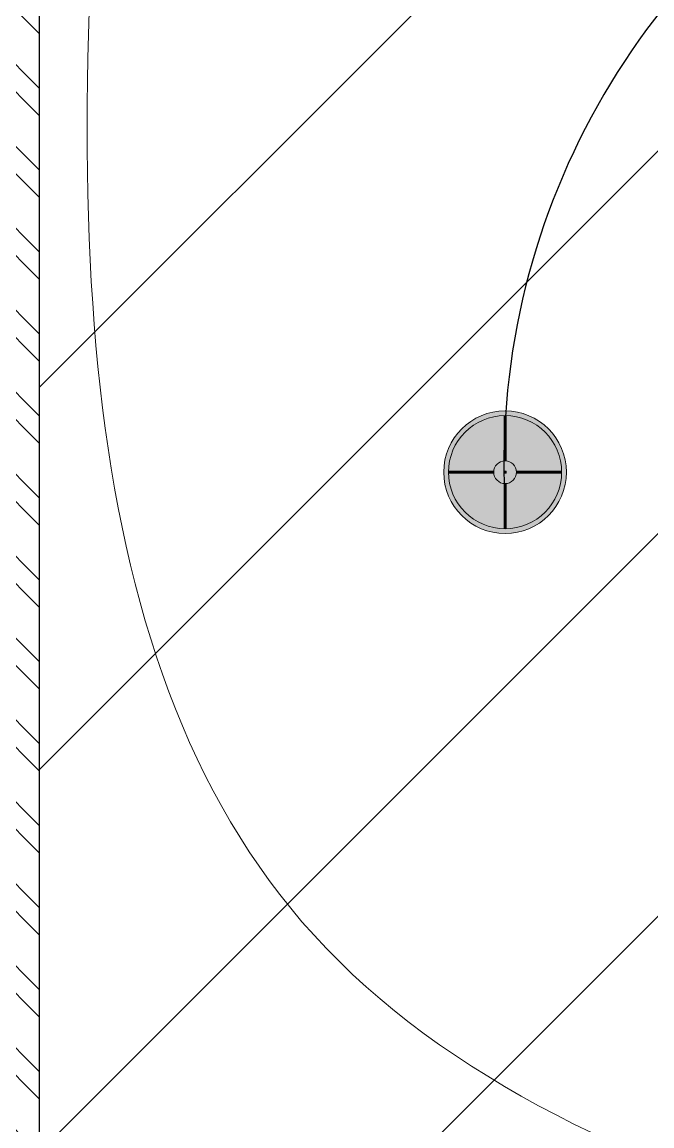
# Model space of a CAD drawing. Header units: millimetres. Extents: x 1464389 to 1998638, y -29162 to 256806.
# Drawn here: x 1717266 to 1718301, y 175788 to 177603 of the extents above; entities that cross this region are included whole.
import ezdxf

# ---------------------------------------------------------------- set-up
doc = ezdxf.new("R2010")
doc.units = ezdxf.units.MM
doc.header["$LTSCALE"] = 15
doc.layers.get('0').update_dxf_attribs({"lineweight": 5})
for name, color, linetype in [('0_1.5sqmm wire', 4, 'Continuous'), ('0_COVE_loop', 30, 'Continuous'), ('NEW WALL', 5, 'Continuous')]:
    doc.layers.add(name, color=color, linetype=linetype)
doc.layers.add('Hatch', color=252, linetype='Continuous', lineweight=15)
doc.layers.add('ledge wall line', color=252, linetype='Continuous', lineweight=13)

# ---------------------------------------------------------------- blocks, each defined once
blk = doc.blocks.new('INTRNAL WALLS')
at = {"layer": 'ledge wall line'}
h = blk.add_hatch(dxfattribs=at)
h.set_pattern_fill('ANSI32', color=256, scale=9.999999999999998, angle=90)
h.set_pattern_definition([(135, (0, 0), (-67.35192090801866, -67.35192090801866), []), (135, (2.749411666127752e-15, 44.9013), (-67.35192090801866, -67.35192090801866), [])])
h.paths.add_polyline_path([(887560.9135039216, -155800.0707213619), (885171.0988056134, -155800.0707213619), (885171.0988056134, -155900.0707213619), (887560.9135039216, -155900.0707213619)])
h.paths.add_polyline_path([(885321.0988056134, -149582.2955372744), (885171.0988056134, -149582.2955372744), (885171.0988056134, -155800.0707213619), (885321.0988056134, -155800.0707213619)])
at = {"layer": 'NEW WALL'}
blk.add_lwpolyline([(885321.0988056134, -149582.2955372744), (885321.0988056134, -155800.0707213619), (887560.9135039216, -155800.0707213619)], dxfattribs=at)
blk = doc.blocks.new('jfjd')
at = {"layer": 'Hatch'}
h = blk.add_hatch(color=67, dxfattribs=at)
h.dxf.hatch_style = 1
h.set_gradient(color1=(114, 116, 48), color2=(237, 238, 153), name='INVCYLINDER')
h.paths.add_polyline_path([(175309.1530030879, -17961.16554368112), (175309.1530030879, -17951.16554368112, 0.414213562373095), (175179.7902744802, -18080.52827228885), (175189.7902744802, -18080.52827228885, -0.414213562373095)])
h.paths.add_polyline_path([(175309.1530030879, -17951.16554368112), (175309.1530030879, -17961.16554368112, -0.414213562373095), (175428.5157316956, -18080.52827228885), (175438.5157316956, -18080.52827228885, 0.414213562373095)])
h.paths.add_polyline_path([(175189.7902744802, -18080.52827228885), (175179.7902744802, -18080.52827228885, 0.414213562373095), (175309.1530030879, -18209.89100089658), (175309.1530030879, -18199.89100089658, -0.414213562373095)])
h.paths.add_polyline_path([(175438.5157316956, -18080.52827228885), (175428.5157316956, -18080.52827228885, -0.414213562373095), (175309.1530030879, -18199.89100089658), (175309.1530030879, -18209.89100089658, 0.414213562373095)])
at = {"layer": 'Hatch', "true_color": 0xd7ebd2}
h = blk.add_hatch(color=254, dxfattribs=at)
h.dxf.hatch_style = 1
edge = h.paths.add_edge_path()
edge.add_arc((175309.1530030879, -18080.52827228883), 2, 180, 269.9999999993747)
edge.add_line((175309.1530030879, -18082.52827228883), (175309.1530030878, -18199.89100089655))
edge.add_arc((175309.1530030879, -18080.52827228883), 119.3627286077244, 180, 269.99999999997556, ccw=False)
edge.add_line((175189.7902744802, -18080.52827228885), (175307.1530030879, -18080.52827228885))
edge = h.paths.add_edge_path()
edge.add_arc((175309.1530030879, -18080.52827228889), 1.99999999996362, 269.9999999991662, 360.0000000010422)
edge.add_line((175311.1530030879, -18080.52827228885), (175428.5157316956, -18080.52827228885))
edge.add_arc((175309.1530030879, -18080.52827228884), 119.3627286077426, 270, 359.999999999993, ccw=False)
edge.add_line((175309.1530030879, -18199.89100089658), (175309.1530030879, -18082.52827228885))
edge = h.paths.add_edge_path()
edge.add_arc((175309.1530030879, -18080.52827228887), 2, 0, 89.99999999937468)
edge.add_line((175309.1530030879, -18078.52827228885), (175309.1530030879, -17961.16554368112))
edge.add_arc((175309.1530030879, -18080.52827228887), 119.3627286077244, 0, 89.99999999997561, ccw=False)
edge.add_line((175428.5157316956, -18080.52827228885), (175311.1530030879, -18080.52827228885))
edge = h.paths.add_edge_path()
edge.add_arc((175309.1530030878, -18080.52827228882), 1.99999999996362, 89.99999999916623, 180.0000000010422)
edge.add_line((175307.1530030879, -18080.52827228885), (175189.7902744801, -18080.52827228885))
edge.add_arc((175309.1530030879, -18080.52827228887), 119.3627286077426, 90, 179.999999999993, ccw=False)
edge.add_line((175309.1530030879, -17961.16554368112), (175309.1530030879, -18078.52827228885))
at = {"layer": 'Hatch', "true_color": 0x999b37}
h = blk.add_hatch(color=55, dxfattribs=at)
h.dxf.hatch_style = 1
h.paths.add_polyline_path([(175307.1530030879, -18080.52827228887), (175307.1530030879, -18082.52827228885), (175309.1530030879, -18082.52827228885, -0.4142135623709639)])
h.paths.add_polyline_path([(175309.1530030879, -18078.52827228885), (175307.1530030879, -18078.52827228885), (175307.1530030879, -18080.52827228887, -0.4142135623752261)])
h.paths.add_polyline_path([(175311.1530030879, -18078.52827228885), (175309.1530030879, -18078.52827228885, -0.4142135623730951), (175311.1530030879, -18080.52827228885)])
h.paths.add_polyline_path([(175311.1530030879, -18080.52827228885, -0.4142135623730951), (175309.1530030879, -18082.52827228885), (175311.1530030879, -18082.52827228885)])
at = {"layer": 'Hatch', "true_color": 0xd7ebd2}
h = blk.add_hatch(color=254, dxfattribs=at)
h.dxf.hatch_style = 1
h.paths.add_polyline_path([(175307.1530030879, -18078.52827228885), (175311.1530030879, -18078.52827228885), (175311.1530030879, -18082.52827228885), (175307.1530030879, -18082.52827228885)], flags=17)
h.paths.add_polyline_path([(175307.1530030879, -18080.52827228885, -1), (175311.1530030879, -18080.52827228885, -1)])
at = {"layer": 'Hatch', "true_color": 0x999b37}
h = blk.add_hatch(color=55, dxfattribs=at)
h.dxf.hatch_style = 1
h.paths.add_polyline_path([(175311.1530030879, -18080.52827228885, 1), (175307.1530030879, -18080.52827228885, 1)])
at = {"color": 116, "true_color": 0x136734}
for p, q in [((175307.1530030879, -17961.16554368112), (175307.1530030879, -18056.61893752244)), ((175309.1530030879, -17961.16554368112), (175309.1530030879, -18056.5354340038)), ((175311.1530030879, -17961.16554368112), (175311.1530030879, -18056.61893752244)), ((175189.7902744802, -18078.52827228885), (175285.2436683215, -18078.52827228886)), ((175189.7902744802, -18080.52827228885), (175285.1601648028, -18080.52827228885)), ((175189.7902744802, -18082.52827228885), (175285.2436683215, -18082.52827228885)), ((175307.1530030879, -18078.52827228885), (175307.1530030879, -18082.52827228885)), ((175307.1530030879, -18078.52827228885), (175311.1530030878, -18078.52827228885)), ((175307.1530030879, -18082.52827228885), (175311.1530030878, -18082.52827228885)), ((175311.1530030879, -18078.52827228885), (175311.1530030879, -18082.52827228885)), ((175333.0623378543, -18078.52827228886), (175428.5157316956, -18078.52827228885)), ((175333.0623378543, -18082.52827228885), (175428.5157316956, -18082.52827228885)), ((175333.1458413729, -18080.52827228885), (175428.5157316956, -18080.52827228885)), ((175307.1530030879, -18104.43760705526), (175307.1530030879, -18199.89100089658)), ((175309.1530030879, -18104.5211105739), (175309.1530030879, -18199.89100089658)), ((175311.1530030879, -18104.43760705526), (175311.1530030879, -18199.89100089658))]:
    blk.add_line(p, q, dxfattribs=at)
for radius in [129.3627286077295, 119.3627286077295, 23.99283828504849, 2]:
    blk.add_circle((175309.1530030879, -18080.52827228885), radius, dxfattribs=at)

msp = doc.modelspace()

# ---------------------------------------------------------------- hatches: boundary and pattern name
at = {"true_color": 0x636466}
h = msp.add_hatch(dxfattribs=at)
h.set_pattern_fill('ANSI31', color=251, scale=140)
h.set_pattern_definition([(45, (522859.6735048438, 140481.6800115105), (-314.3089642374204, 314.3089642374204), [])])
h.paths.add_polyline_path([(1717294.698001758, 175308.6411147165), (1718825.512700066, 175308.6411147165), (1718825.512700066, 181526.4162988047), (1717294.698001758, 181526.4162988047)])
h.paths.add_polyline_path([(1721734.512700067, 181526.4162988047), (1719425.512700066, 181526.4162988047), (1719425.512700066, 175308.6411147165), (1721734.512700067, 175308.6411147165)])
at = {"layer": 'Hatch', "true_color": 0xfecc66}
h = msp.add_hatch(color=31, dxfattribs=at)
h.dxf.hatch_style = 1
edge = h.paths.add_edge_path()
edge.add_spline(control_points=[(1717144.698001758, 181526.416298804), (1717029.588327684, 181515.8937238141), (1716638.252834387, 181480.12038758), (1716695.619522126, 180786.5492358494), (1716912.358200025, 180215.1588278283), (1716243.132460329, 179689.8977309985), (1716899.904695797, 179184.6384449215), (1716822.970260437, 178639.7662869891), (1716727.524450747, 178213.0999768891), (1716391.976734365, 177643.41472876), (1717202.235775237, 177003.1354190878), (1716115.609578474, 176179.2919084699), (1716898.645823568, 175901.7689167272), (1716490.430034995, 175317.2598522875), (1716842.390045912, 175291.3806517172), (1716816.7941055, 175021.1533551003)], knot_values=[0, 0, 0, 0, 316.1202852621782, 1074.706264001971, 1494.888264722259, 2119.552757205638, 2909.567634818919, 3223.606695056517, 3715.364924908607, 4269.840777592406, 4938.475603876234, 6018.576565738872, 6428.641205554483, 6800.353058353356, 7021.691949842494, 7021.691949842494, 7021.691949842494, 7021.691949842494], degree=3, periodic=0)
edge.add_arc((1717265.036998545, 175145.8414122143), 465.262079641696, 195.5450111098389, 220.8353376535389)
edge.add_spline(control_points=[(1716913.0234735, 174841.6124179718), (1716963.035563187, 174793.301803654), (1717129.632724248, 174703.3666927229), (1717433.602352035, 174902.5587107024), (1717868.889149098, 174865.2995920691), (1718260.385862365, 174659.9755816981), (1718807.145505702, 174661.6508849298), (1719184.224138133, 174853.6568547721), (1719534.512700066, 175208.6411147165)], knot_values=[0, 0, 0, 0, 190.6861974259573, 562.9609568401338, 982.8255212224124, 1412.563486334389, 1925.747420968183, 2407.547522816278, 2407.547522816296, 2407.547522816296, 2407.547522816296], degree=3, periodic=0)
edge.add_line((1719534.512700066, 175208.6411147165), (1718825.512700066, 175208.6411147165))
edge.add_line((1718825.512700066, 175208.6411147165), (1717144.698001758, 175208.6411147165))
edge.add_line((1717144.698001758, 175208.6411147165), (1717144.698001758, 181526.416298804))

# ---------------------------------------------------------------- linework, layer by layer
at = {"color": 2, "ltscale": 0.25}
msp.add_open_spline([(1713115.437106703, 187581.0060660519), (1713699.186618916, 186657.675797451), (1715890.749295204, 184739.4439160709), (1715591.575606986, 182059.9946348626), (1718045.596460714, 181992.370411418), (1717352.175215263, 178632.4519547005), (1717313.590733623, 175768.5583110178), (1720257.184321841, 175315.2639030605), (1722282.49282267, 174917.3371058586), (1722829.512699867, 173983.6411147163)], degree=3, knots=[0, 0, 0, 0, 3451.795683685341, 6447.874637223171, 8060.009679580408, 11497.02557795478, 13671.24010222914, 15927.82615331922, 19210.55728984705, 19210.55728984705, 19210.55728984705, 19210.55728984705], dxfattribs=at)
at = {"layer": '0_1.5sqmm wire'}
msp.add_arc((1719261.717842472, 176876.8176864505), 1203.605617786254, 50.15677934759752, 181.5405811685919, dxfattribs=at)
at = {"layer": '0_COVE_loop', "color": 2}
msp.add_spline([(1716218.908615202, 177805.9960241611), (1716723.360769487, 174709.3402530175), (1717154.791993975, 174244.1151612547), (1717866.78776545, 174390.0168135349), (1718340.649611145, 174394.335429303), (1719499.430563911, 174298.2194985967), (1720110.78250318, 174104.5759906244), (1721262.883251406, 174146.9749732759), (1722829.512700068, 173983.6411147458)], degree=3, dxfattribs=at)

# ---------------------------------------------------------------- block references
msp.add_blockref('INTRNAL WALLS', (831973.5991961443, 331108.7118360784))
at = {"xscale": 0.7790317126889093, "yscale": 0.7790317126889093, "zscale": 0.7790317126889093}
msp.add_blockref('jfjd', (1581488.715636874, 190948.3898170203), dxfattribs=at)

doc.saveas('drawing.dxf')
